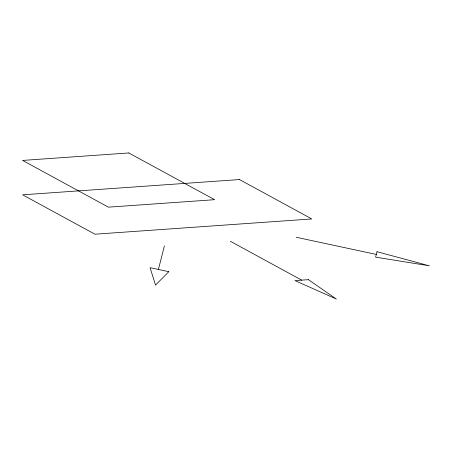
<?xml version="1.0" encoding="UTF-8"?>
<svg xmlns="http://www.w3.org/2000/svg" width="452" height="452" viewBox="0 0 452 452"><rect width="100%" height="100%" fill="white"/><g stroke="black" fill="none" stroke-linecap="round" stroke-linejoin="round"><path stroke-width="0.68" d="M158.398 269.465L164.398 245.916M296.156 237.243L376.313 254.431M230.356 241.278L301.693 280.138M377.002 251.719L375.618 257.148L429.4 265.821L377.002 251.719M168.811 271.697L155.516 285.088L150.07 267.68L168.811 271.697M128.797 152.957L22.6 160.426L108.401 207.163L214.598 199.694L128.797 152.957M239.492 179.557L22.623 194.818L94.926 234.204L311.795 218.949L239.492 179.557M308.4 279.669L294.986 280.613L336.401 299.043L308.4 279.669"/></g></svg>
